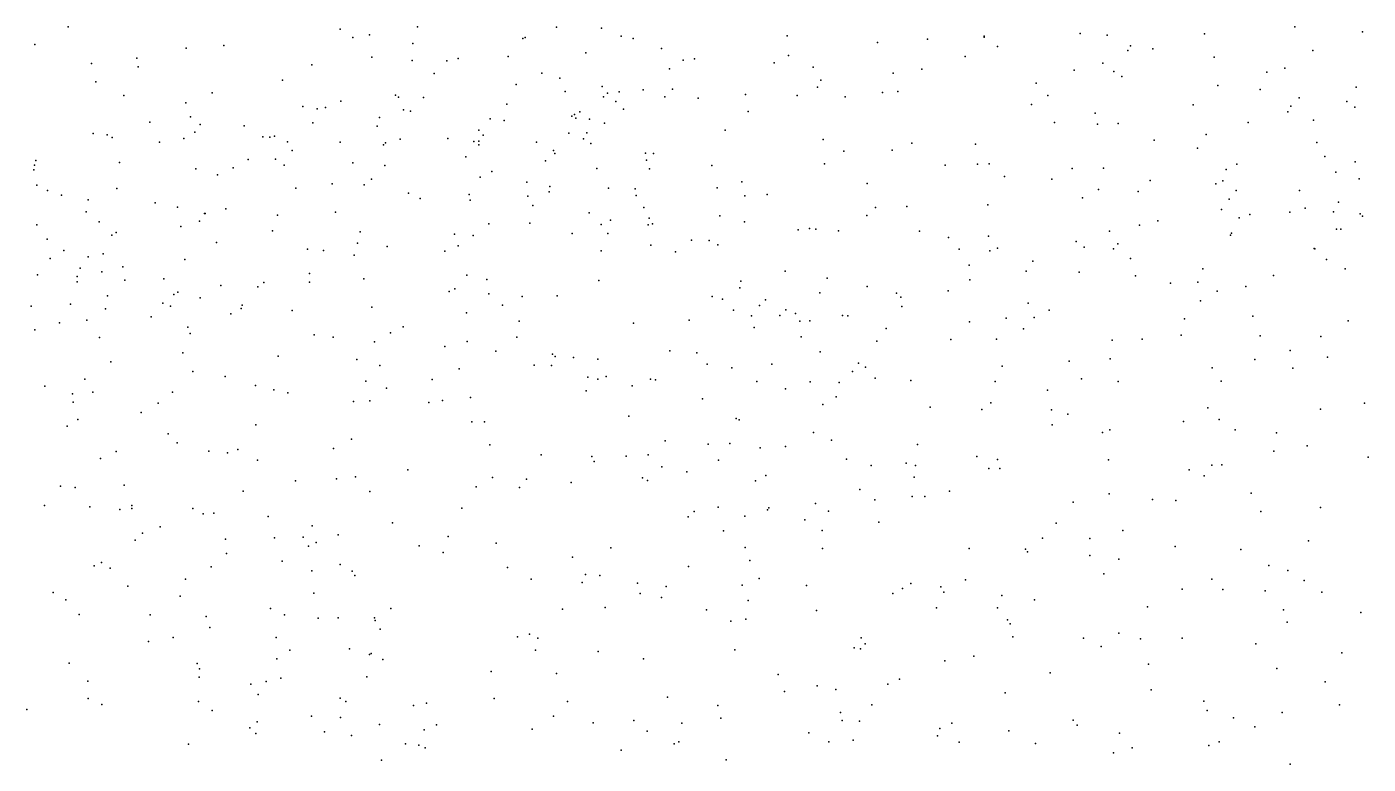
# Model space of a CAD drawing. Header units: metres. Extents: x -25 to 25, y -27.8 to 27.8.
# Drawn here: x -11.028 to -9.488, y 7.648 to 8.495 of the extents above; entities that cross this region are included whole.
import ezdxf

# ---------------------------------------------------------------- set-up
doc = ezdxf.new("R2010")
doc.units = ezdxf.units.M

msp = doc.modelspace()

# ---------------------------------------------------------------- linework, layer by layer
for p in [(-10.9812, 8.4949, 15.9083), (-10.6687, 8.4923, -13.7565), (-10.5797, 8.4948, 22.4029), (-10.42, 8.4944, 20.2076), (-10.3683, 8.4933, 20.4011), (-9.5722, 8.4948, 17.4144), (-9.4945, 8.4891, 21.4874), (-11.0192, 8.4747, 22.6412), (-10.8021, 8.4733, 17.7065), (-10.6541, 8.4827, 10.4379), (-10.6348, 8.4857, 22.4677), (-10.5853, 8.4757, 19.1757), (-10.4588, 8.4814, 19.5757), (-10.4562, 8.4826, 22.4486), (-10.3459, 8.4842, 19.0022), (-10.3322, 8.4815, 22.517), (-10.1551, 8.4845, 16.6197), (-10.0515, 8.477, 17.3705), (-9.9942, 8.4807, 23.0578), (-9.9289, 8.4843, 23.1199), (-9.9289, 8.4832, 2.1399), (-9.8188, 8.4874, 21.1), (-9.7876, 8.4853, -13.5099), (-9.676, 8.487, 23.2433), (-10.9022, 8.4591, 22.6373), (-10.8453, 8.4703, 18.8451), (-10.6324, 8.4602, -15.073), (-10.5329, 8.4587, 22.4861), (-10.4757, 8.4607, 10.2769), (-10.3866, 8.4649, -2.7785), (-10.2994, 8.4702, 17.0212), (-10.2615, 8.4582, 16.7321), (-10.1537, 8.4621, -12.8971), (-9.9507, 8.4607, 10.1141), (-9.9138, 8.4725, 16.4213), (-9.7638, 8.4677, 21.1723), (-9.7607, 8.4729, 23.2258), (-9.7354, 8.4696, 2.4129), (-9.6649, 8.46, 21.3048), (-9.5514, 8.4677, 21.4196), (-10.9543, 8.4527, 18.7407), (-10.9007, 8.449, 18.1085), (-10.7013, 8.4513, 16.5001), (-10.5859, 8.4562, -13.3839), (-10.5462, 8.4559, -3.6196), (-10.2905, 8.4468, -3.9962), (-10.2745, 8.4568, 17.1823), (-10.17, 8.4537, 20.5493), (-10.1252, 8.4487, 22.9574), (-10.0007, 8.4461, 20.7135), (-9.8256, 8.445, 20.9603), (-9.7926, 8.4532, 11.839), (-9.7802, 8.4436, 16.3867), (-9.6043, 8.4429, 23.2828), (-9.5836, 8.4476, 21.3318), (-10.9493, 8.4319, -14.4766), (-10.7347, 8.4336, 16.3239), (-10.5606, 8.4414, 11.5947), (-10.4666, 8.4285, 19.3559), (-10.437, 8.4418, 19.4983), (-10.4165, 8.4359, 17.2657), (-10.1166, 8.4335, -2.5329), (-10.0336, 8.4416, 16.4731), (-9.8693, 8.4301, 20.8543), (-9.7708, 8.4377, 21.0438), (-9.6606, 8.4275, 21.2162), (-10.9169, 8.4162, 22.7122), (-10.8157, 8.4193, 22.6758), (-10.605, 8.4166, 19.0282), (-10.6018, 8.4143, 22.587), (-10.5729, 8.4138, -3.793), (-10.4103, 8.4208, 19.726), (-10.3677, 8.4265, 22.5978), (-10.366, 8.4147, 17.2087), (-10.3614, 8.4187, -14.7833), (-10.3482, 8.4204, 11.602), (-10.3206, 8.4226, 22.6685), (-10.2959, 8.4144, 17.313), (-10.287, 8.4233, -12.9719), (-10.2573, 8.4129, 22.7996), (-10.203, 8.4171, 22.8766), (-10.1437, 8.4162, 16.5332), (-10.1203, 8.4256, 17.3876), (-10.0887, 8.4146, 19.2372), (-10.0456, 8.4196, 2.4577), (-10.0281, 8.4206, -4.0501), (-9.8559, 8.4159, 17.4793), (-9.6121, 8.423, 1.9715), (-9.567, 8.4135, 16.3948), (-9.5018, 8.4258, 17.4376), (-10.8459, 8.4075, 17.8458), (-10.7116, 8.4036, 22.6597), (-10.6949, 8.4007, 17.3441), (-10.6854, 8.4021, 17.441), (-10.6679, 8.4094, 10.6559), (-10.5958, 8.3994, 17.3475), (-10.5877, 8.3982, 16.7303), (-10.4773, 8.4061, 16.9237), (-10.3933, 8.3972, 17.0036), (-10.3521, 8.4092, 16.8784), (-10.3431, 8.4004, 20.3306), (-10.2, 8.3977, -16.5011), (-9.8744, 8.4057, 16.3831), (-9.689, 8.4053, 21.1151), (-9.5803, 8.3973, 17.4753), (-9.5767, 8.4039, -12.9043), (-9.5126, 8.4092, 21.2866), (-9.5031, 8.4028, -12.6661), (-10.8874, 8.3856, 17.5181), (-10.8406, 8.3915, 17.3825), (-10.8295, 8.3829, 17.6842), (-10.7788, 8.3811, 17.7631), (-10.7, 8.3848, 17.7022), (-10.6263, 8.381, 17.263), (-10.6235, 8.3906, 17.6303), (-10.4964, 8.3892, 17.3944), (-10.4804, 8.3874, 19.2164), (-10.4025, 8.3923, 19.8593), (-10.3996, 8.3942, 19.6325), (-10.3979, 8.39, 20.0302), (-10.3824, 8.389, 17.319), (-10.3649, 8.3843, 20.2333), (-9.8483, 8.385, 20.778), (-9.8013, 8.3959, 23.2717), (-9.7986, 8.3833, 20.8502), (-9.775, 8.3839, -12.944), (-9.6256, 8.3851, -12.8802), (-9.5506, 8.3879, -16.7927), (-10.9522, 8.3724, 17.5961), (-10.9362, 8.3709, 17.4037), (-10.9306, 8.3679, 18.6645), (-10.8483, 8.3666, 17.296), (-10.8357, 8.3739, 18.7404), (-10.7575, 8.3687, 17.2174), (-10.7493, 8.3682, 18.8035), (-10.7439, 8.3695, 11.4878), (-10.5998, 8.366, 17.7686), (-10.5449, 8.3668, -3.9982), (-10.5095, 8.3764, 19.1169), (-10.5045, 8.3704, -3.4934), (-10.406, 8.3729, 17.4429), (-10.389, 8.3661, 19.9403), (-10.3854, 8.373, 20.1373), (-10.2263, 8.3761, 17.4138), (-10.1138, 8.3655, 17.4562), (-9.674, 8.3714, 21.02), (-10.8761, 8.3623, 17.7579), (-10.7291, 8.3627, -14.2335), (-10.7237, 8.353, 10.8148), (-10.6687, 8.3623, 17.1603), (-10.6188, 8.3594, -13.5853), (-10.6164, 8.3617, -15.6082), (-10.5152, 8.3632, 22.6586), (-10.5093, 8.3593, 17.6602), (-10.5092, 8.3636, 17.0945), (-10.443, 8.3626, -16.1044), (-10.4236, 8.353, 16.8706), (-10.3809, 8.361, 19.7785), (-10.0903, 8.3522, 23.0872), (-10.0346, 8.3531, 20.5478), (-10.012, 8.3614, 2.1906), (-9.9389, 8.3602, 17.5), (-9.7337, 8.3649, 20.9136), (-9.6841, 8.3555, 17.52), (-9.5468, 8.3622, 21.1174), (-11.0196, 8.3359, 24.247), (-11.0181, 8.3413, 17.4062), (-10.922, 8.339, 22.797), (-10.7744, 8.3427, 17.1337), (-10.743, 8.3429, 11.0202), (-10.733, 8.3362, 17.8869), (-10.6541, 8.3387, 17.8564), (-10.6172, 8.3358, 22.7151), (-10.5244, 8.3457, 19.035), (-10.4327, 8.3412, 17.6309), (-10.4221, 8.3496, 22.716), (-10.3178, 8.3497, 22.7784), (-10.3167, 8.3418, 10.3556), (-10.3088, 8.3496, 16.6677), (-10.2417, 8.3356, 16.5701), (-10.1124, 8.3375, -14.6873), (-9.9737, 8.3362, 16.3741), (-9.9366, 8.3371, 23.2455), (-9.9233, 8.3375, 20.625), (-9.6387, 8.3371, -13.0881), (-9.5378, 8.3461, 23.3538), (-9.5027, 8.3397, 10.0981), (-11.0203, 8.3307, 24.3586), (-10.8342, 8.3319, 17.8796), (-10.8094, 8.3248, 18.3067), (-10.7917, 8.3331, 11.326), (-10.6326, 8.3201, -13.7458), (-10.5077, 8.3221, 17.0003), (-10.4944, 8.3289, 17.7921), (-10.3739, 8.3321, 19.3815), (-10.3132, 8.332, 17.5512), (-9.9056, 8.3229, -13.0005), (-9.8512, 8.32, 17.5335), (-9.8278, 8.3324, 10.2493), (-9.7918, 8.3327, 2.092), (-9.6511, 8.331, 20.9235), (-9.5252, 8.3279, 20.145), (-9.4982, 8.3204, 20.0565), (-11.0169, 8.3131, 17.7992), (-11.0047, 8.3069, 17.249), (-10.9251, 8.3094, 17.1798), (-10.7197, 8.3096, 22.7806), (-10.6777, 8.3145, -4.1401), (-10.6409, 8.3134, -13.906), (-10.4544, 8.3165, -13.2056), (-10.4285, 8.3056, 18.9727), (-10.4278, 8.3116, 17.724), (-10.3603, 8.3098, 19.8518), (-10.3299, 8.3087, 19.6187), (-10.2355, 8.3102, 22.9522), (-10.2074, 8.317, 20.376), (-10.0635, 8.3149, 17.5115), (-9.7978, 8.3082, -2.4396), (-9.752, 8.3058, 23.3574), (-9.7383, 8.3183, 20.7805), (-9.6628, 8.3147, 23.3716), (-9.6549, 8.3182, 16.3306), (-9.6395, 8.307, 10.2109), (-9.5666, 8.307, 20.9339), (-10.9888, 8.3016, 24.1766), (-10.9579, 8.2964, 17.9021), (-10.8812, 8.2929, 17.9552), (-10.5901, 8.3038, 18.8963), (-10.5766, 8.2976, 18.7503), (-10.5203, 8.3023, 17.4296), (-10.5194, 8.2957, 17.8965), (-10.453, 8.3003, 19.0718), (-10.4474, 8.2898, 16.7812), (-10.3286, 8.3012, 17.6607), (-10.204, 8.3008, 17.5316), (-10.1781, 8.3025, 16.4702), (-10.0176, 8.2887, 19.3134), (-9.9246, 8.2904, 20.5488), (-9.8161, 8.2986, 20.6596), (-9.6474, 8.2971, 20.2067), (-9.5221, 8.2937, 20.4384), (-10.9602, 8.2823, -4.4365), (-10.8554, 8.2879, -4.2664), (-10.8245, 8.2804, 17.0617), (-10.8236, 8.2806, 17.9843), (-10.7999, 8.286, 16.1465), (-10.7406, 8.2788, 18.7089), (-10.6741, 8.2821, 18.0067), (-10.3828, 8.2814, 17.288), (-10.3198, 8.2873, -4.1058), (-10.3139, 8.2751, 19.7695), (-10.2327, 8.2779, 20.3003), (-10.0638, 8.2781, -2.5242), (-10.0537, 8.2876, 20.4678), (-9.6565, 8.285, 20.0538), (-9.636, 8.2756, 20.4134), (-9.6237, 8.2793, 17.5395), (-9.5779, 8.282, 20.8156), (-9.5603, 8.2867, 2.2984), (-9.5278, 8.2823, 19.9073), (-9.497, 8.2803, 17.5099), (-9.4943, 8.2773, 20.8712), (-11.017, 8.2677, -4.6198), (-10.9454, 8.2708, 24.4174), (-10.9258, 8.2587, 24.3036), (-10.8518, 8.2657, -3.9805), (-10.8301, 8.2716, 18.6256), (-10.7463, 8.2607, 18.0661), (-10.6456, 8.2594, 22.8058), (-10.4979, 8.2686, 18.969), (-10.4509, 8.2696, 22.7973), (-10.4022, 8.2577, -14.9934), (-10.3689, 8.2678, 17.8025), (-10.361, 8.2577, 22.8363), (-10.3582, 8.2728, 19.2538), (-10.3148, 8.2676, 19.3763), (-10.3097, 8.2686, 17.079), (-10.2043, 8.2708, 19.214), (-10.1425, 8.2616, 2.2877), (-10.1296, 8.2633, -13.0529), (-10.1223, 8.2625, 23.1421), (-10.0963, 8.2605, 17.576), (-10.0032, 8.2604, -4.0693), (-9.7851, 8.2602, 11.773), (-9.7504, 8.267, 20.1603), (-9.7296, 8.2723, 20.3842), (-9.6447, 8.2579, 20.6393), (-9.5244, 8.2625, -2.2345), (-9.5194, 8.2625, 20.6764), (-11.0052, 8.2512, 24.0071), (-10.931, 8.2555, 17.0759), (-10.8106, 8.2471, -14.4693), (-10.6487, 8.2466, 16.4769), (-10.6146, 8.2425, 18.0728), (-10.5372, 8.2568, 11.486), (-10.5329, 8.2433, 22.7954), (-10.5157, 8.2552, 17.986), (-10.3119, 8.2441, 16.5631), (-10.2649, 8.2501, 19.5389), (-10.2447, 8.2495, -3.0666), (-10.235, 8.2444, 17.7091), (-9.97, 8.2529, 16.3304), (-9.9241, 8.2545, 23.3265), (-9.8234, 8.2485, 20.3864), (-9.7753, 8.2458, 2.4057), (-9.6461, 8.2555, 19.9067), (-11.0016, 8.2288, 24.6313), (-10.9861, 8.2382, 18.0622), (-10.9581, 8.2306, 24.5475), (-10.9407, 8.2344, 24.1295), (-10.8469, 8.2277, 18.1273), (-10.7062, 8.2394, 17.6791), (-10.6877, 8.2382, 16.9359), (-10.6524, 8.2328, -3.6908), (-10.5485, 8.2372, -15.4352), (-10.3689, 8.2376, 11.491), (-10.2833, 8.2364, 20.1618), (-9.9578, 8.2394, 20.3961), (-9.9223, 8.2378, 17.584), (-9.9135, 8.2407, 11.6864), (-9.814, 8.2417, 20.2682), (-9.7803, 8.24, 20.0007), (-9.7609, 8.229, 16.2939), (-9.55, 8.2403, 19.8131), (-9.5491, 8.24, -3.9894), (-9.5358, 8.2276, 23.4348), (-10.9673, 8.2178, -5.0446), (-10.9423, 8.2137, -4.7546), (-10.9181, 8.2194, 18.4755), (-10.7038, 8.2118, -4.3489), (-10.1575, 8.2142, 17.6816), (-9.9463, 8.2212, -14.0401), (-9.8806, 8.2142, 20.013), (-9.8729, 8.2257, 20.1257), (-9.82, 8.213, 19.8962), (-9.6778, 8.217, 19.7821), (-9.5145, 8.2171, 10.4007), (-11.0163, 8.2102, 18.1481), (-10.9708, 8.202, 18.2192), (-10.9706, 8.2081, 18.3472), (-10.9161, 8.2038, 16.9864), (-10.8712, 8.2057, 18.2114), (-10.8057, 8.1977, 10.7936), (-10.763, 8.1963, 18.2577), (-10.7564, 8.2012, 18.553), (-10.7038, 8.2016, 22.8645), (-10.6415, 8.2054, 16.8727), (-10.5231, 8.2096, 18.8641), (-10.5001, 8.2049, -13.3609), (-10.3716, 8.2035, 17.9944), (-10.2083, 8.203, 19.8417), (-10.1091, 8.2064, 20.2855), (-10.0635, 8.1969, 23.2358), (-9.9453, 8.2043, 2.4393), (-9.7553, 8.2088, 19.8165), (-9.715, 8.2006, 19.4923), (-9.6834, 8.2016, -13.0744), (-9.6283, 8.1968, 17.5623), (-9.5967, 8.2094, 19.7206), (-10.936, 8.1861, 24.002), (-10.8596, 8.1877, 18.2991), (-10.8552, 8.1903, 22.9109), (-10.8295, 8.1837, 18.4466), (-10.5436, 8.1911, 18.1454), (-10.5368, 8.194, -3.5615), (-10.498, 8.1883, 10.5019), (-10.4594, 8.1852, 16.7883), (-10.4193, 8.1861, -15.9041), (-10.2415, 8.1853, 16.4515), (-10.2294, 8.1823, 23.0471), (-10.2094, 8.1953, 17.1956), (-10.1801, 8.1813, 20.0772), (-10.1178, 8.1895, 11.5594), (-10.0298, 8.1891, 20.2409), (-10.0248, 8.1843, 20.1016), (-9.9702, 8.1916, 20.0034), (-9.6613, 8.1914, 23.4466), (-11.0235, 8.1742, 23.8342), (-10.9783, 8.1766, 16.1722), (-10.9381, 8.171, 24.6091), (-10.8721, 8.1774, 24.3973), (-10.8635, 8.1742, 24.2944), (-10.7943, 8.1655, 16.8787), (-10.7823, 8.1716, -4.5116), (-10.7812, 8.1752, 18.3674), (-10.7239, 8.1693, 16.3658), (-10.6324, 8.1731, 18.2549), (-10.5234, 8.1663, 22.8474), (-10.4822, 8.1753, -15.6421), (-10.2169, 8.1697, 19.4285), (-10.1868, 8.1749, 19.5155), (-10.1568, 8.1698, 19.783), (-10.1456, 8.1656, 23.1768), (-10.0235, 8.1738, 19.8899), (-9.8785, 8.1774, 16.2882), (-9.8542, 8.1694, 17.6101), (-9.6803, 8.1804, 10.4839), (-10.991, 8.1551, 24.7063), (-10.9596, 8.1579, 23.8917), (-10.8855, 8.1618, 11.0782), (-10.8436, 8.1502, 24.2102), (-10.5962, 8.1503, 16.78), (-10.4631, 8.1568, 18.1116), (-10.3317, 8.1546, 22.9242), (-10.2676, 8.1579, 17.9062), (-10.1962, 8.163, -2.7382), (-10.1636, 8.1636, -16.2804), (-10.1408, 8.157, 19.689), (-10.129, 8.1573, 16.3584), (-10.0918, 8.1636, 17.697), (-10.0854, 8.163, 19.9665), (-9.9459, 8.156, 19.3796), (-9.9035, 8.1605, 10.4971), (-9.8714, 8.1612, 19.756), (-9.6989, 8.1597, -2.3075), (-9.6203, 8.1628, 1.9678), (-9.5107, 8.1573, 19.6425), (-11.0194, 8.1469, 16.8976), (-10.9449, 8.138, 22.9702), (-10.8408, 8.1427, 11.4198), (-10.6984, 8.1412, 18.3952), (-10.6767, 8.1384, -14.2638), (-10.6109, 8.1437, 18.6657), (-10.4657, 8.1386, 18.8591), (-10.1931, 8.1495, 17.8219), (-10.139, 8.1388, 19.5846), (-10.0416, 8.1483, 19.7297), (-9.9674, 8.1357, -16.4629), (-9.9149, 8.1361, -13.8388), (-9.8838, 8.148, -2.3999), (-9.7821, 8.1352, 2.0754), (-9.7476, 8.1362, 16.2652), (-9.7026, 8.1409, 19.6472), (-9.6121, 8.1402, 19.635), (-9.5422, 8.1393, 16.3055), (-10.8492, 8.1207, 24.4841), (-10.6292, 8.1332, 22.8827), (-10.5484, 8.1277, 17.5444), (-10.5226, 8.1337, 18.7589), (-10.4897, 8.1226, 16.6561), (-10.2899, 8.1227, 19.1243), (-10.2589, 8.1207, 11.4762), (-10.1173, 8.1217, 2.2241), (-10.0523, 8.1339, 19.6424), (-9.5776, 8.1234, 19.6046), (-10.9321, 8.1102, 16.8264), (-10.7397, 8.1169, 22.9265), (-10.6493, 8.1128, 18.5252), (-10.6231, 8.1059, 18.3807), (-10.4458, 8.1062, 18.1997), (-10.4257, 8.1059, 22.9075), (-10.4249, 8.1189, 16.5901), (-10.4218, 8.1165, 19.0136), (-10.4006, 8.1151, -13.2323), (-10.3726, 8.1131, -4.2276), (-10.247, 8.1075, -3.2682), (-10.173, 8.1077, 17.0349), (-10.0732, 8.1088, -13.1648), (-10.0653, 8.1041, 10.5706), (-9.9083, 8.1052, 23.4086), (-9.8315, 8.1109, 19.6352), (-9.7842, 8.1138, -16.59), (-9.6179, 8.113, 17.5831), (-9.5346, 8.1157, -13.1042), (-10.9617, 8.0903, 23.7657), (-10.838, 8.0991, 24.0734), (-10.8006, 8.0933, 24.2903), (-10.5628, 8.09, 16.6952), (-10.5319, 8.1022, 18.298), (-10.3843, 8.0927, 10.5576), (-10.3725, 8.0904, -3.4553), (-10.363, 8.0934, 16.5097), (-10.312, 8.0904, 19.0351), (-10.3065, 8.0895, 18.0997), (-10.2189, 8.1032, 19.2443), (-10.0802, 8.0992, 2.4391), (-10.0543, 8.0916, 23.3026), (-10.013, 8.0888, 16.2953), (-9.8173, 8.0905, 16.2531), (-9.6669, 8.1035, 10.6607), (-9.5745, 8.1031, 23.4907), (-11.0079, 8.0824, 16.2611), (-10.9759, 8.0733, -5.2941), (-10.9528, 8.0752, 16.2861), (-10.861, 8.0752, 23.9273), (-10.766, 8.083, 18.1079), (-10.7448, 8.0781, -3.764), (-10.7289, 8.0746, 18.4038), (-10.639, 8.0881, -14.107), (-10.6154, 8.0801, 18.6853), (-10.3861, 8.0768, 17.4091), (-10.3333, 8.0827, -15.2285), (-10.1899, 8.0875, 16.3734), (-10.1571, 8.0793, 19.3554), (-10.1288, 8.0873, 17.8583), (-10.0956, 8.0865, -13.9768), (-9.9164, 8.0876, 16.2603), (-9.8562, 8.0775, 17.6697), (-9.7749, 8.0878, 17.6394), (-9.6569, 8.088, -3.9384), (-10.9753, 8.0639, 11.1792), (-10.8776, 8.0627, -3.8625), (-10.6534, 8.0645, 16.7171), (-10.6347, 8.0653, 10.6102), (-10.5666, 8.0635, 22.9058), (-10.551, 8.0657, 18.5827), (-10.5191, 8.0691, 18.6749), (-10.2525, 8.0676, 23.0977), (-10.1143, 8.0612, 16.317), (-10.099, 8.0701, 19.4431), (-9.9908, 8.0581, 11.5875), (-9.9213, 8.0631, 19.5872), (-9.6722, 8.0574, 23.5074), (-9.4922, 8.0628, -12.9621), (-10.97, 8.0439, 16.3624), (-10.8973, 8.0522, 16.7449), (-10.3371, 8.0479, 22.9799), (-10.2138, 8.0451, 17.2824), (-10.2103, 8.0436, 19.1551), (-9.9316, 8.0553, 17.7041), (-9.8516, 8.055, 11.6784), (-9.833, 8.0502, 10.6404), (-9.659, 8.044, 16.2466), (-9.5428, 8.056, 19.5181), (-10.9823, 8.0364, 16.7161), (-10.8661, 8.0274, -14.6098), (-10.7656, 8.0378, 24.3448), (-10.5173, 8.0413, 18.9078), (-10.5028, 8.0412, 16.6329), (-10.1251, 8.0292, -3.0546), (-9.851, 8.0379, 19.458), (-9.7931, 8.0289, -2.2868), (-9.7846, 8.0321, 19.5225), (-9.7001, 8.0417, 19.5193), (-9.6405, 8.032, 2.3511), (-9.593, 8.0285, -16.6265), (-10.8557, 8.0171, 23.8106), (-10.6555, 8.0213, -4.6262), (-10.4968, 8.0148, 18.3895), (-10.2954, 8.0196, 2.3418), (-10.2458, 8.0156, -13.2348), (-10.2212, 8.0163, -15.9676), (-10.1863, 8.0115, 18.0555), (-10.1571, 8.0129, 19.2349), (-10.1043, 8.0202, 17.9201), (-10.0054, 8.0151, 2.1287), (-9.5581, 8.0136, 17.59), (-10.9438, 7.9992, 16.459), (-10.9257, 8.0074, 23.6997), (-10.8195, 8.0075, 24.5913), (-10.7981, 8.0058, 16.7099), (-10.7861, 8.0095, 23.0133), (-10.7636, 7.9973, 23.9962), (-10.6762, 8.0106, 17.7893), (-10.4377, 8.0036, 22.9576), (-10.3795, 8.0015, 18.8255), (-10.3769, 7.9958, 16.7809), (-10.3401, 8.0017, 16.439), (-10.3148, 8.0033, -15.5856), (-10.2341, 7.9974, 18.1253), (-10.0869, 7.9983, 16.9675), (-9.9375, 8.0014, -13.2324), (-9.9136, 7.9982, 23.4483), (-9.7862, 7.9975, 17.6811), (-9.5964, 8.0075, 10.9183), (-9.4879, 8.0006, 23.5326), (-10.5909, 7.9861, 16.6172), (-10.2992, 7.9897, 18.9548), (-10.2706, 7.9839, 16.3848), (-10.0587, 7.991, 17.2445), (-10.0184, 7.9937, -2.3916), (-10.0079, 7.9911, 23.379), (-9.9234, 7.9879, 16.2338), (-9.9108, 7.9878, 2.4486), (-9.6935, 7.9863, -13.2115), (-9.6673, 7.9914, 11.8032), (-9.6559, 7.9919, 17.6375), (-10.99, 7.9675, 16.0539), (-10.9728, 7.966, 23.5401), (-10.9167, 7.9685, 16.3205), (-10.72, 7.9734, 24.1358), (-10.6729, 7.976, 22.9775), (-10.651, 7.9782, 11.4452), (-10.5126, 7.9665, -4.4644), (-10.4938, 7.9772, 18.468), (-10.4628, 7.9659, 18.5545), (-10.4547, 7.9753, 18.6754), (-10.4033, 7.9715, -13.294), (-10.3213, 7.9771, 23.0236), (-10.3155, 7.9739, 19.1427), (-10.1915, 7.9736, 16.328), (-10.1798, 7.9798, 2.1728), (-10.0093, 7.9776, 16.2634), (-9.6764, 7.9794, -13.2374), (-10.78, 7.9616, 23.8669), (-10.6347, 7.9614, -14.0192), (-10.0718, 7.9637, 19.2922), (-10.0544, 7.9518, -14.7906), (-10.0115, 7.9556, 17.8576), (-9.9972, 7.9557, 19.3587), (-9.9689, 7.9617, 17.7811), (-9.7853, 7.9588, 16.2242), (-9.7356, 7.9523, 19.4354), (-9.7088, 7.9511, 23.5241), (-9.6222, 7.9594, 23.5362), (-11.0081, 7.9454, 23.1487), (-10.956, 7.9437, 24.8053), (-10.9217, 7.9405, 23.1054), (-10.9079, 7.9454, 23.6203), (-10.9078, 7.9416, 10.8197), (-10.8379, 7.9418, 23.7243), (-10.8261, 7.9358, 23.0651), (-10.8138, 7.9365, 11.4621), (-10.5287, 7.942, 16.5538), (-10.2622, 7.9383, 18.2166), (-10.2344, 7.9432, 23.1646), (-10.1779, 7.9402, -2.5902), (-10.1763, 7.9425, 23.2299), (-10.1227, 7.9475, -13.7748), (-10.1079, 7.9388, -15.1231), (-9.8267, 7.949, 17.1696), (-9.6112, 7.9385, 16.2546), (-9.5425, 7.9431, 19.4223), (-10.8754, 7.9206, -5.2003), (-10.7514, 7.9326, 18.2449), (-10.7006, 7.9218, 24.0338), (-10.6084, 7.9253, 16.5617), (-10.2689, 7.9322, -4.2453), (-10.2038, 7.933, -15.39), (-10.1349, 7.9289, 18.0691), (-10.0498, 7.926, 10.7308), (-9.8462, 7.9248, 19.4043), (-10.904, 7.9054, 23.5439), (-10.8956, 7.9136, 16.2341), (-10.8004, 7.9065, 24.6337), (-10.7441, 7.908, 24.5092), (-10.7112, 7.909, 23.9473), (-10.6708, 7.9116, 16.5923), (-10.5445, 7.9098, -13.5233), (-10.2283, 7.9163, 19.002), (-10.1149, 7.9164, -13.267), (-9.862, 7.9076, 23.4797), (-9.8076, 7.9073, 17.709), (-9.7695, 7.9164, 10.8485), (-9.5563, 7.9048, 17.5995), (-10.799, 7.8902, 16.5646), (-10.7051, 7.8985, 17.9196), (-10.6963, 7.9026, 24.3864), (-10.5779, 7.8989, 17.6647), (-10.5502, 7.8911, 18.8428), (-10.4893, 7.9021, -3.5819), (-10.3579, 7.8968, 18.7743), (-10.2033, 7.8969, 10.7301), (-10.1145, 7.8958, 2.4908), (-9.9461, 7.8959, -3.9949), (-9.8816, 7.8951, -16.25), (-9.8793, 7.8919, 16.2126), (-9.7094, 7.8981, 17.6762), (-9.6341, 7.8946, 19.3872), (-10.9511, 7.8761, 16.0305), (-10.9426, 7.8799, 23.1958), (-10.9327, 7.8732, 23.4147), (-10.8168, 7.8748, 16.4811), (-10.7354, 7.8814, -4.8831), (-10.6685, 7.8775, -14.2438), (-10.4765, 7.8741, 16.4722), (-10.4019, 7.886, 18.4177), (-10.2685, 7.8753, 18.9064), (-10.1982, 7.8819, -2.3868), (-9.8076, 7.8877, -13.2939), (-9.7741, 7.8836, 11.7239), (-9.6021, 7.8764, -3.8101), (-10.8461, 7.8606, 24.7158), (-10.7011, 7.8702, -3.7269), (-10.6548, 7.87, 24.1145), (-10.6516, 7.865, 23.0179), (-10.4492, 7.8608, 17.5286), (-10.3867, 7.866, 18.6782), (-10.3705, 7.8648, 16.3991), (-10.1872, 7.8615, 18.204), (-9.9505, 7.8599, 23.4421), (-9.7914, 7.8666, 19.3552), (-9.6674, 7.8605, 19.6358), (-9.58, 7.8705, 11.2331), (-9.5614, 7.8591, 23.5589), (-10.9983, 7.8452, -5.4051), (-10.9126, 7.8527, 24.7907), (-10.699, 7.8445, 23.8127), (-10.3907, 7.8568, 18.5586), (-10.3273, 7.8561, 2.1859), (-10.3239, 7.8443, 18.3764), (-10.2941, 7.8521, 16.3473), (-10.2069, 7.8538, -14.6423), (-10.133, 7.8533, 19.1116), (-10.034, 7.8442, -2.2455), (-10.0229, 7.8501, 23.3884), (-10.0131, 7.8555, 17.9676), (-9.9788, 7.8517, -13.5486), (-9.9753, 7.8456, 16.2236), (-9.9088, 7.8418, 19.4556), (-9.7017, 7.849, 17.1821), (-9.655, 7.8487, 16.2245), (-9.6062, 7.8471, -16.4431), (-9.5413, 7.8459, 19.7635), (-10.9837, 7.8369, 15.9525), (-10.8522, 7.8413, 23.5062), (-10.7488, 7.827, -14.4615), (-10.6105, 7.8269, 16.5008), (-10.3644, 7.8282, 18.4774), (-10.2995, 7.8395, 18.8278), (-10.2, 7.836, 18.9836), (-9.9838, 7.8277, 19.2361), (-9.9138, 7.8278, 17.2734), (-9.8713, 7.8371, 2.4822), (-9.7412, 7.829, 23.5315), (-10.9685, 7.8199, 24.8619), (-10.8867, 7.8198, 23.2992), (-10.8227, 7.8177, 16.2771), (-10.7327, 7.8197, 23.7021), (-10.694, 7.8158, 16.4774), (-10.6708, 7.8162, 24.4637), (-10.6291, 7.8161, 24.2779), (-10.6284, 7.8133, -13.9503), (-10.4134, 7.8262, -4.4454), (-10.2478, 7.8254, 18.3079), (-10.2199, 7.8126, 16.8964), (-10.2027, 7.8148, 2.101), (-10.1215, 7.8247, 18.1505), (-9.9022, 7.8141, 17.7956), (-9.5852, 7.8253, 19.3354), (-9.581, 7.8114, 16.253), (-9.4964, 7.8222, 16.2869), (-10.8183, 7.805, 23.1353), (-10.6226, 7.8034, 24.0311), (-10.4512, 7.7976, 16.7517), (-9.8992, 7.8095, 16.198), (-9.7741, 7.7988, -2.09), (-10.8886, 7.7891, -14.701), (-10.8604, 7.7936, 16.1423), (-10.7422, 7.7936, 23.0922), (-10.658, 7.7807, 23.0513), (-10.4648, 7.7944, -13.4549), (-10.4416, 7.7927, 16.4026), (-10.0784, 7.7818, 19.1089), (-10.0709, 7.7808, -4.0669), (-10.0703, 7.7934, 23.3474), (-10.0655, 7.7863, -13.3346), (-9.8961, 7.7945, 19.2857), (-9.8149, 7.793, 17.0544), (-9.7946, 7.7835, 19.305), (-9.7495, 7.7923, 16.1994), (-9.7016, 7.793, 19.323), (-9.6168, 7.7863, 17.6409), (-10.7412, 7.7693, 24.6007), (-10.7263, 7.7791, 18.4357), (-10.6348, 7.7741, 24.384), (-10.6331, 7.7754, 23.8959), (-10.6198, 7.7684, 18.6861), (-10.4441, 7.779, 19.002), (-10.3724, 7.7777, -14.4329), (-10.3201, 7.769, 18.7523), (-10.2154, 7.7795, 17.3831), (-9.9741, 7.7667, 17.9453), (-9.941, 7.7723, 23.4465), (-9.5182, 7.7761, 2.3359), (-10.9799, 7.7642, -14.8407), (-10.8329, 7.7638, 23.3382), (-10.8303, 7.7577, 10.8076), (-10.495, 7.7547, 10.786), (-10.4202, 7.7524, -3.5463), (-10.1654, 7.7513, 16.2672), (-9.8532, 7.7531, 11.6905), (-9.7401, 7.7631, 11.0583), (-9.5929, 7.7582, -1.9978), (-10.9584, 7.7434, 15.9533), (-10.8305, 7.7481, 24.7183), (-10.7711, 7.7401, 23.4551), (-10.7535, 7.7431, 16.3673), (-10.7369, 7.7468, 23.5541), (-10.6381, 7.7485, 23.8129), (-10.1208, 7.738, 19.0421), (-10.0992, 7.7341, -2.8955), (-10.0396, 7.7399, 2.5776), (-10.0261, 7.7457, 18.0452), (-9.5373, 7.7426, 17.5928), (-10.9581, 7.7235, 10.9008), (-10.8313, 7.7202, -3.7983), (-10.7628, 7.7281, 18.2056), (-10.6687, 7.7239, 23.6634), (-10.662, 7.72, 16.6309), (-10.4919, 7.7237, 2.2246), (-10.4075, 7.7203, 2.5461), (-10.2927, 7.7251, 10.8533), (-10.1583, 7.7315, 23.2434), (-9.9049, 7.7301, -13.3544), (-9.737, 7.7334, 2.4971), (-9.6765, 7.7207, -13.0198), (-11.0285, 7.711, 15.8624), (-10.9424, 7.7167, 24.8365), (-10.8155, 7.7097, 16.2045), (-10.7014, 7.7032, 23.1047), (-10.5845, 7.7157, 24.1299), (-10.5694, 7.7181, 23.0195), (-10.4234, 7.7032, 16.3423), (-10.2347, 7.7156, 23.152), (-10.0938, 7.7077, 19.3481), (-10.0578, 7.7165, 16.2261), (-9.6727, 7.7099, 19.296), (-9.5865, 7.7076, -3.6863), (-9.521, 7.7165, 19.307), (-10.7722, 7.69, -5.0369), (-10.7639, 7.6967, 23.2679), (-10.6681, 7.7019, 16.3515), (-10.6236, 7.6936, -3.6594), (-10.572, 7.6878, 23.9776), (-10.5579, 7.6933, -13.7532), (-10.4482, 7.6884, 22.9971), (-10.3779, 7.6956, 17.4664), (-10.3312, 7.6982, 18.5046), (-10.2763, 7.6951, 18.3986), (-10.2313, 7.7012, -3.3552), (-10.0919, 7.6983, 23.3053), (-10.0721, 7.6974, 11.5555), (-9.9797, 7.689, -3.9087), (-9.9659, 7.6951, 19.1565), (-9.8267, 7.6986, -13.4168), (-9.8222, 7.6928, 16.1875), (-9.6425, 7.7013, 11.2995), (-9.618, 7.691, 17.6427), (-10.7655, 7.6834, 18.0464), (-10.6867, 7.6852, 24.5487), (-10.6555, 7.681, -14.2097), (-10.3159, 7.6862, 2.0484), (-10.2796, 7.6737, 23.0792), (-10.1305, 7.6841, 18.2106), (-10.1072, 7.674, -3.0482), (-10.0793, 7.6759, 10.9309), (-9.9824, 7.6809, 16.2018), (-9.9576, 7.6733, 16.9708), (-9.9005, 7.6863, 17.8402), (-9.7735, 7.6839, 23.531), (-9.6589, 7.674, 1.9193), (-10.8427, 7.6712, 16.5509), (-10.5934, 7.6717, 17.6682), (-10.5781, 7.6701, 16.3766), (-10.5709, 7.667, 24.2614), (-10.3458, 7.6642, 23.0003), (-10.285, 7.6716, 18.7663), (-9.87, 7.6719, 19.2072), (-9.7804, 7.6613, 17.7372), (-9.7591, 7.6668, -1.9931), (-9.6708, 7.6696, 16.2054), (-10.621, 7.6527, 23.6427), (-10.2252, 7.653, 18.8554), (-9.5776, 7.6482, 23.6129)]:
    msp.add_point(p)

doc.saveas('drawing.dxf')
